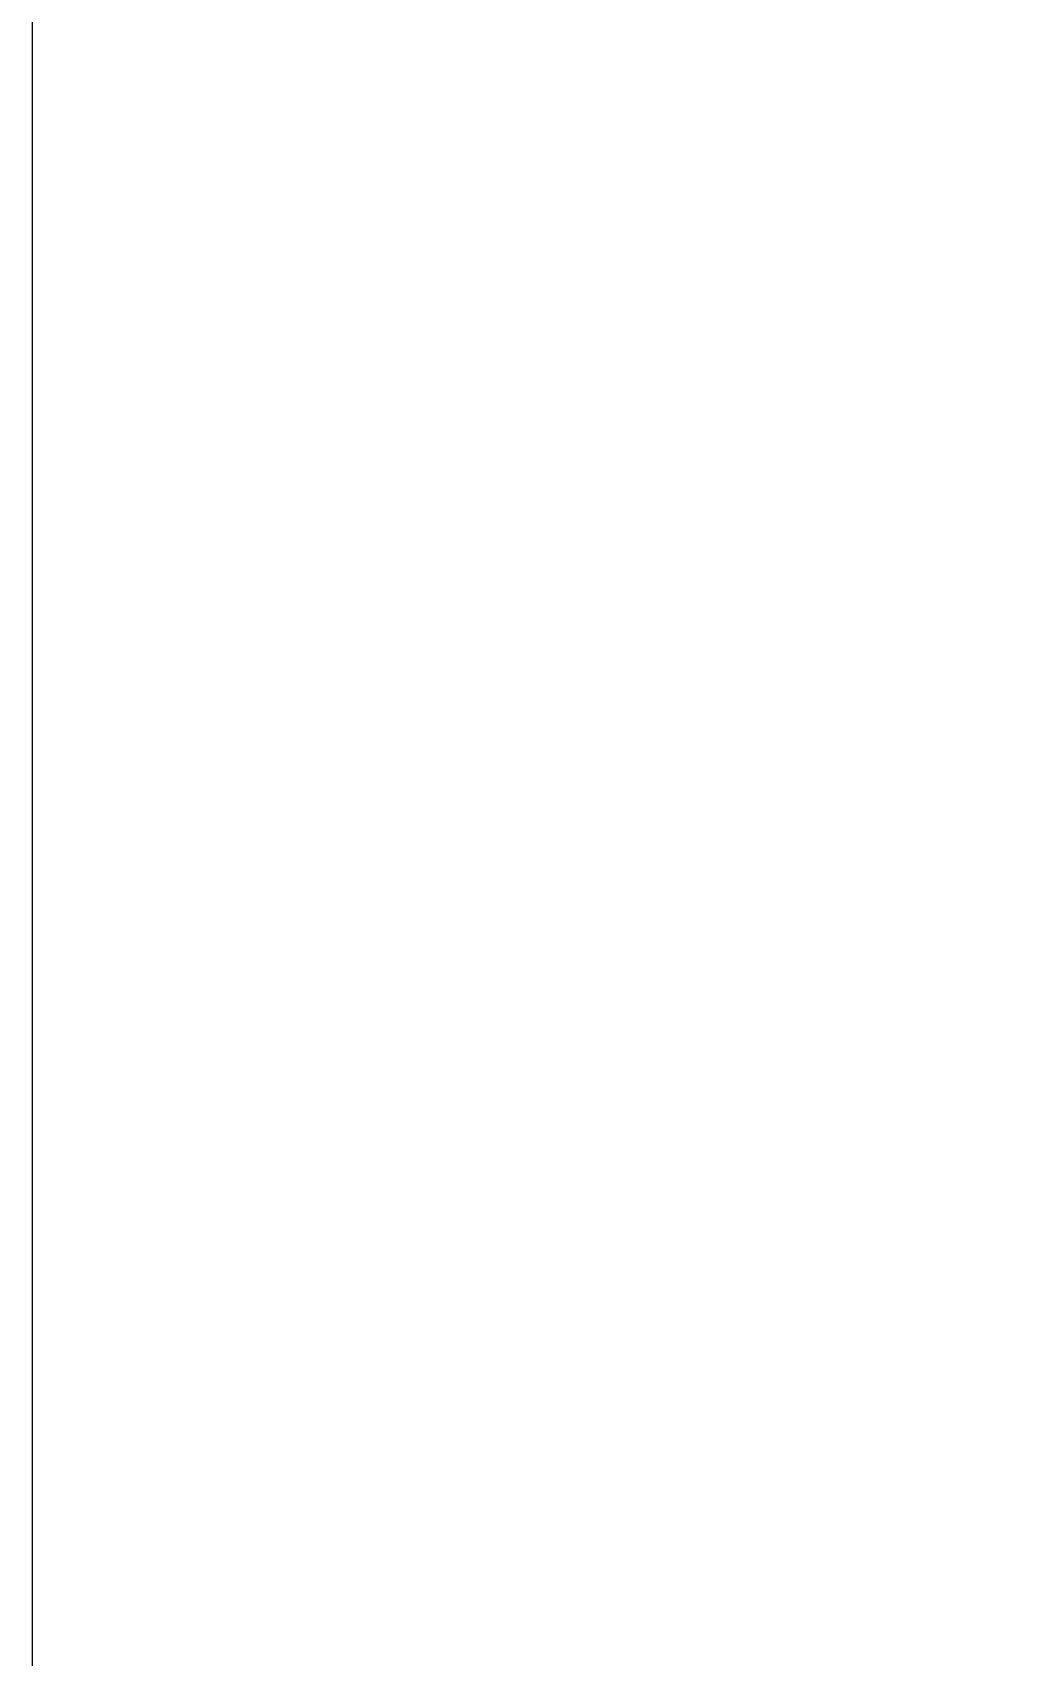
# Model space of a CAD drawing. Extents: x -6879 to 1236, y -1283 to -95.
# Drawn here: x -6662.605 to -6659.622, y -1054.506 to -1049.654 of the extents above; entities that cross this region are included whole.
import ezdxf

# ---------------------------------------------------------------- set-up
doc = ezdxf.new("R2010")
doc.units = 0
doc.header["$LTSCALE"] = 5
doc.header["$MEASUREMENT"] = 0
doc.layers.add('\\M+5CDBC\\M+5B2E31\\M+5CAB5\\M+5CCE5', color=7, linetype='CONTINUOUS')

msp = doc.modelspace()

# ---------------------------------------------------------------- linework, layer by layer
at = {"layer": '\\M+5CDBC\\M+5B2E31\\M+5CAB5\\M+5CCE5', "lineweight": 5, "elevation": -0.0144}
msp.add_lwpolyline([(-6662.6046, -1046.7963), (-6639.9072, -1046.7963), (-6639.9072, -1082.4952), (-6662.6046, -1082.4952)], close=True, dxfattribs=at)

doc.saveas('drawing.dxf')
